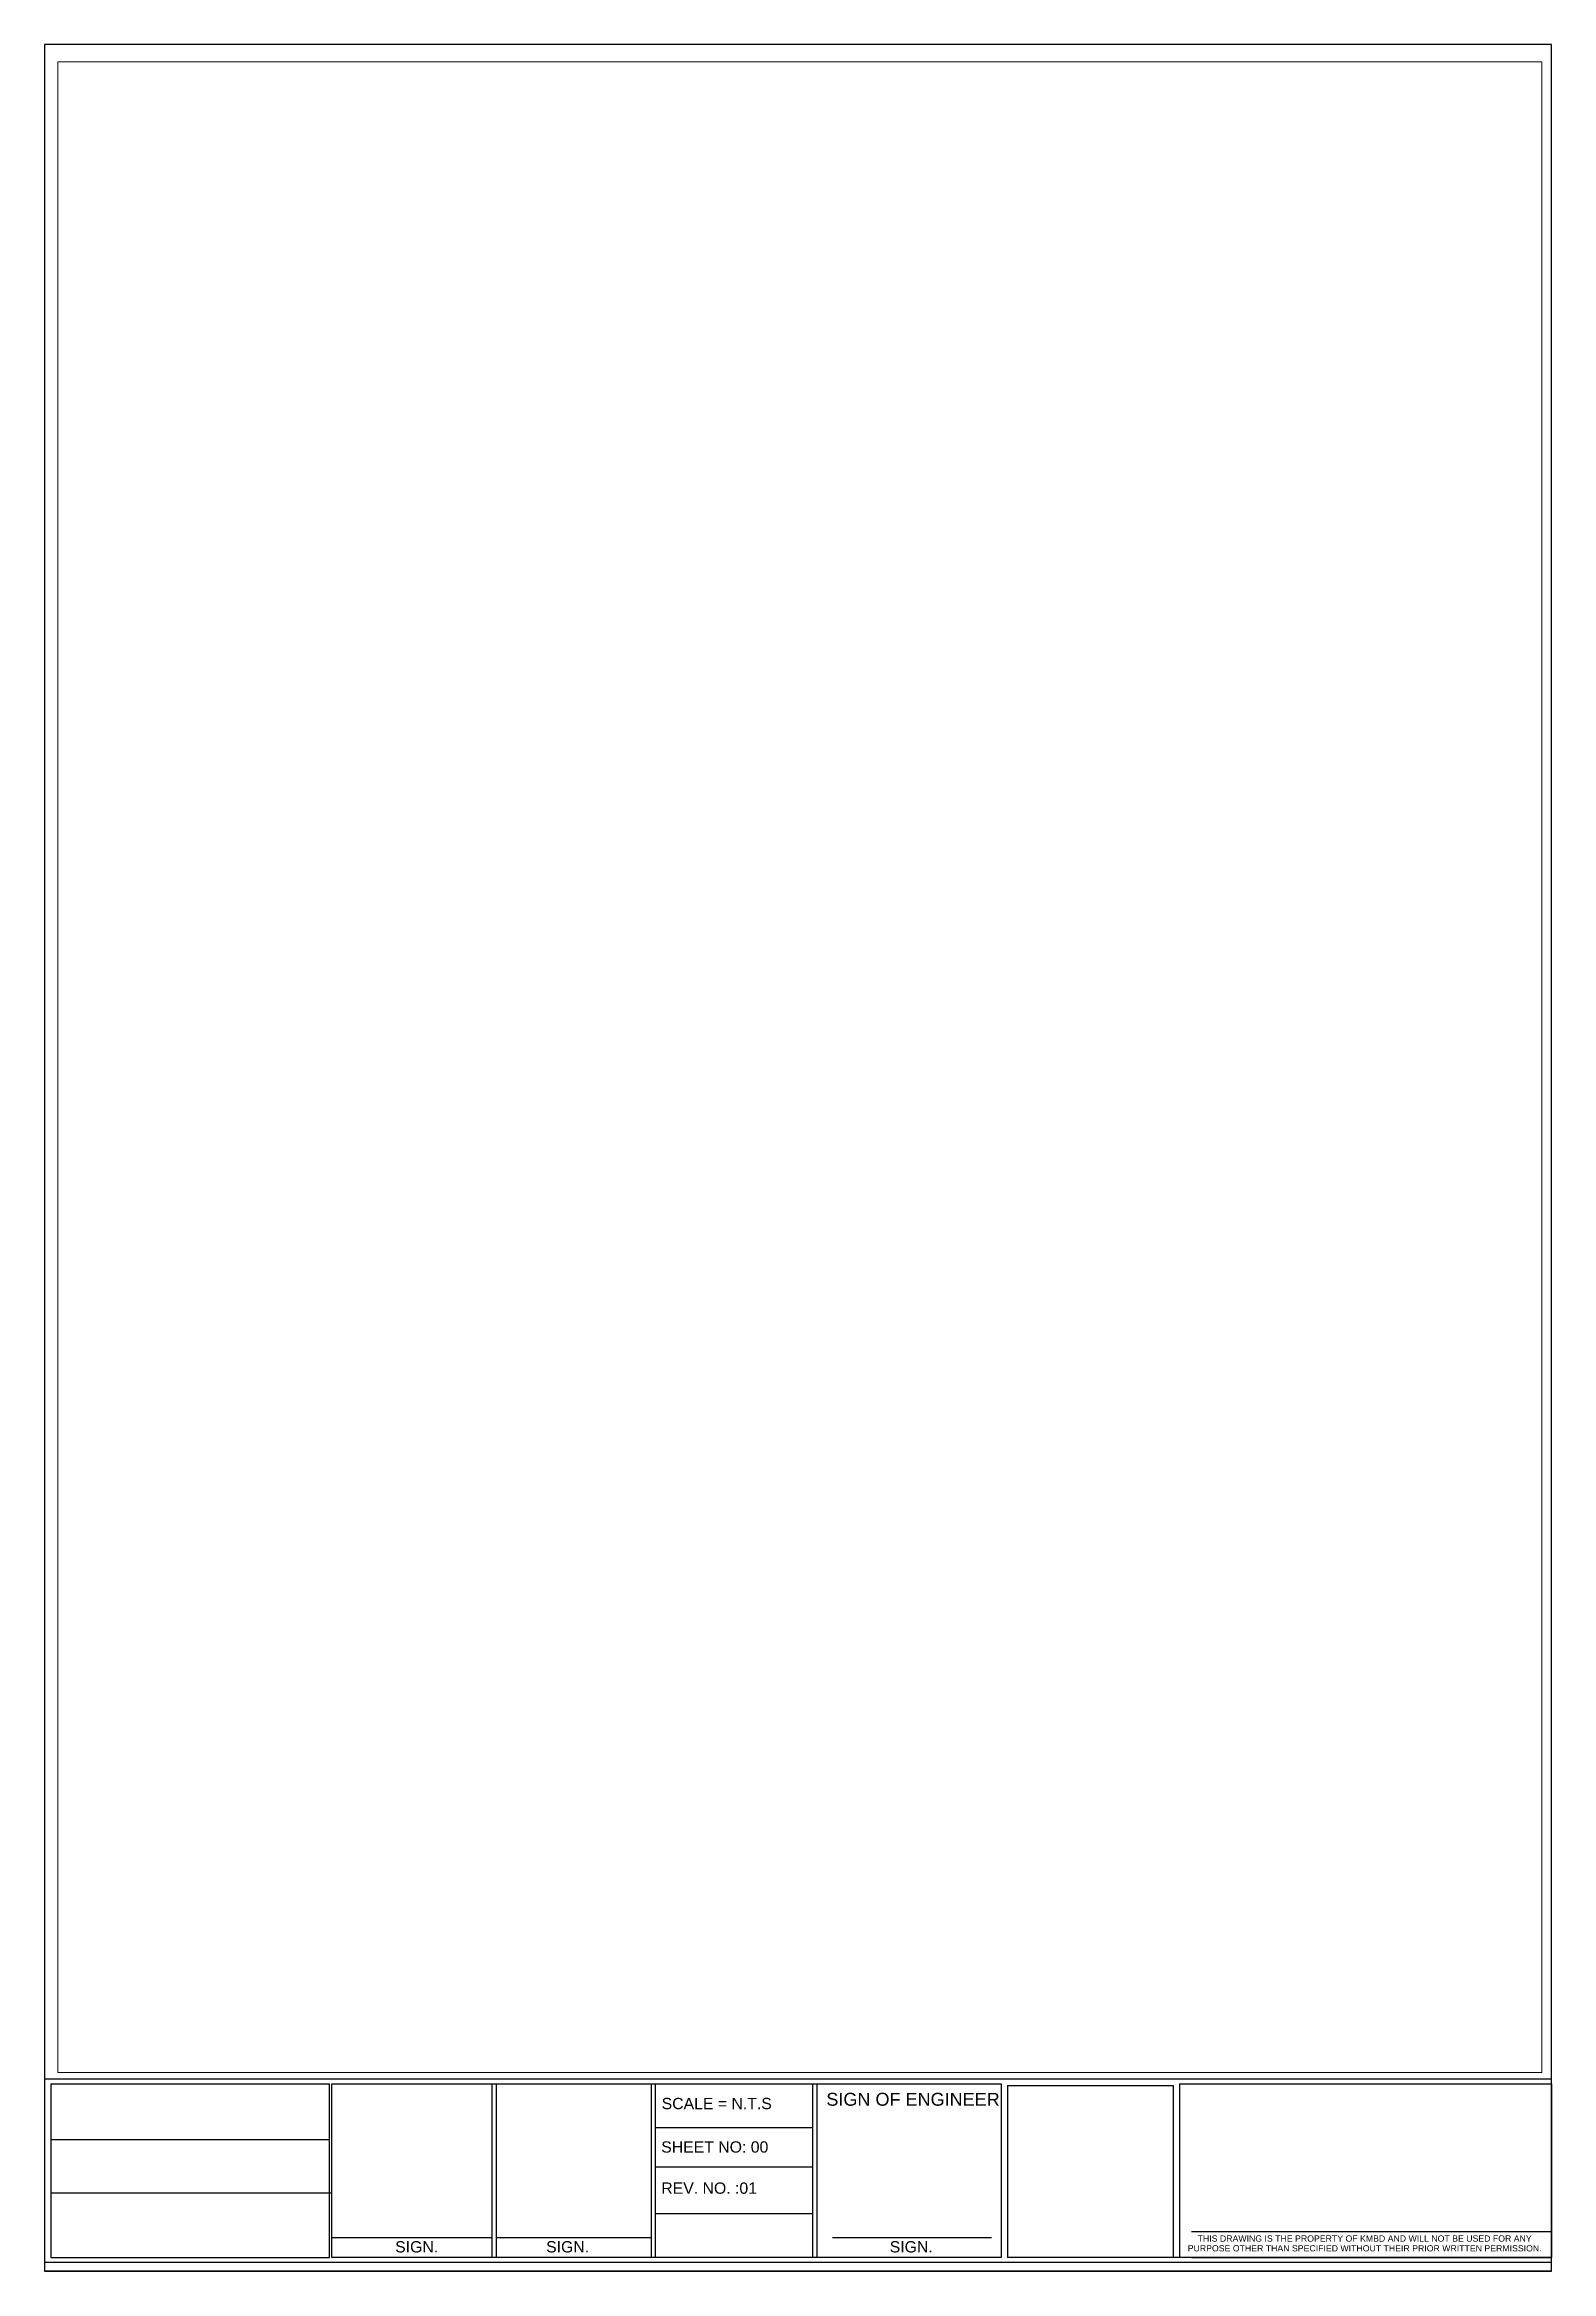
# Paper-space layout 'Layout1' of a CAD drawing. Header units: inches. Extents: x 0.2 to 10.7, y 0.1 to 15.6.
import ezdxf

# ---------------------------------------------------------------- set-up
doc = ezdxf.new("R2010")
doc.units = ezdxf.units.IN
doc.header["$MEASUREMENT"] = 0
doc.linetypes.add('ACAD_ISO03W100', pattern=[30, 12, -18])
doc.layers.add('KMBD Elevation - Lower', color=9, linetype='Continuous')
doc.layers.add('KMBD Hidden', color=253, linetype='ACAD_ISO03W100')
doc.styles.get("Standard").update_dxf_attribs({"font": 'Arial.ttf'})

psp = doc.layouts.get("Layout1")

# ---------------------------------------------------------------- linework, layer by layer
for p, q in [((0.195, 1.472), (10.668, 1.472)), ((0.24, 1.436), (2.175, 1.436)), ((0.24, 1.436), (0.24, 0.229)), ((2.175, 0.229), (2.175, 1.436)), ((2.192, 0.229), (2.192, 1.436)), ((2.192, 1.436), (6.843, 1.436)), ((3.304, 1.436), (3.304, 0.229)), ((3.334, 1.436), (3.334, 0.229)), ((4.41, 1.436), (4.41, 0.229)), ((4.44, 1.436), (4.44, 0.229)), ((5.533, 1.436), (5.533, 0.229)), ((5.563, 1.436), (5.563, 0.229)), ((6.843, 1.436), (6.843, 0.229)), ((6.887, 1.426), (6.887, 0.229)), ((6.887, 1.426), (8.038, 1.426)), ((8.038, 1.426), (8.038, 0.229)), ((8.082, 1.436), (8.082, 0.229)), ((8.082, 1.436), (10.668, 1.436)), ((10.668, 1.436), (10.668, 0.229)), ((4.44, 1.133), (5.533, 1.133)), ((2.175, 1.047), (0.24, 1.047)), ((4.44, 0.859), (5.533, 0.859)), ((2.19, 0.677), (0.24, 0.677)), ((4.44, 0.536), (5.533, 0.536)), ((2.192, 0.369), (3.304, 0.369)), ((3.334, 0.369), (4.41, 0.369)), ((5.672, 0.369), (6.777, 0.369)), ((10.668, 0.407), (8.166, 0.407)), ((10.668, 0.194), (0.195, 0.194)), ((0.24, 0.229), (2.175, 0.229)), ((6.843, 0.229), (2.192, 0.229)), ((10.668, 0.229), (6.887, 0.229)), ((8.166, 0.229), (10.668, 0.229)), ((10.668, 0.134), (0.195, 0.134))]:
    psp.add_line(p, q)
psp.add_lwpolyline([(10.668, 0.134), (10.668, 15.612), (0.195, 15.612), (0.195, 0.134)], close=True)

# ---------------------------------------------------------------- texts
at = {"color": 0, "line_spacing_factor": 0.938532}
for s, insert, char_height, width, attachment_point in [('SCALE = N.T.S', (4.484, 1.339), 0.07859, 1.84871, 1), ('SIGN OF ENGINEER', (6.231, 1.374, 0), 0.08973, 3.72772, 2), ('SHEET NO: 00', (4.481, 1.037), 0.07859, 1.74402, 1), (' REV. NO. :01', (4.451, 0.751), 0.07859, 1.74402, 1), ('SIGN.', (2.632, 0.343), 0.0786, 1.74402, 1), ('SIGN.', (3.681, 0.343), 0.0786, 0.84615, 1), ('SIGN.', (6.069, 0.343), 0.0786, 1.74402, 1)]:
    psp.add_mtext(s, dxfattribs=dict(at, insert=insert, char_height=char_height, width=width, attachment_point=attachment_point))

# ---------------------------------------------------------------- viewports
at = {"layer": 'KMBD Elevation - Lower'}
psp.add_viewport(center=(5.445, 8.504), size=(10.313, 13.9778), view_center_point=(-760815611532.484, 2277904228556.689), view_height=11648.1651, status=3, dxfattribs=at)
at = {"layer": 'KMBD Hidden'}
psp.add_viewport(center=(0.949, 0.133), size=(0.00137, 0.00105), view_center_point=(92653939.517, 60939832.992), view_height=4.01068, dxfattribs=at)

# ---------------------------------------------------------------- next in the draw order: texts
at = {"color": 0, "insert": (8.122, 0.383), "char_height": 0.043415, "width": 2.49519, "attachment_point": 1, "line_spacing_factor": 0.938532, "bg_fill": 3, "box_fill_scale": 1.25, "bg_fill_color": 7, "bg_fill_transparency": 0}
psp.add_mtext('\\pxqc;THIS DRAWING IS THE PROPERTY OF KMBD AND WILL NOT BE USED FOR ANY PURPOSE OTHER THAN SPECIFIED WITHOUT THEIR PRIOR WRITTEN PERMISSION.', dxfattribs=at)

doc.saveas('drawing.dxf')
